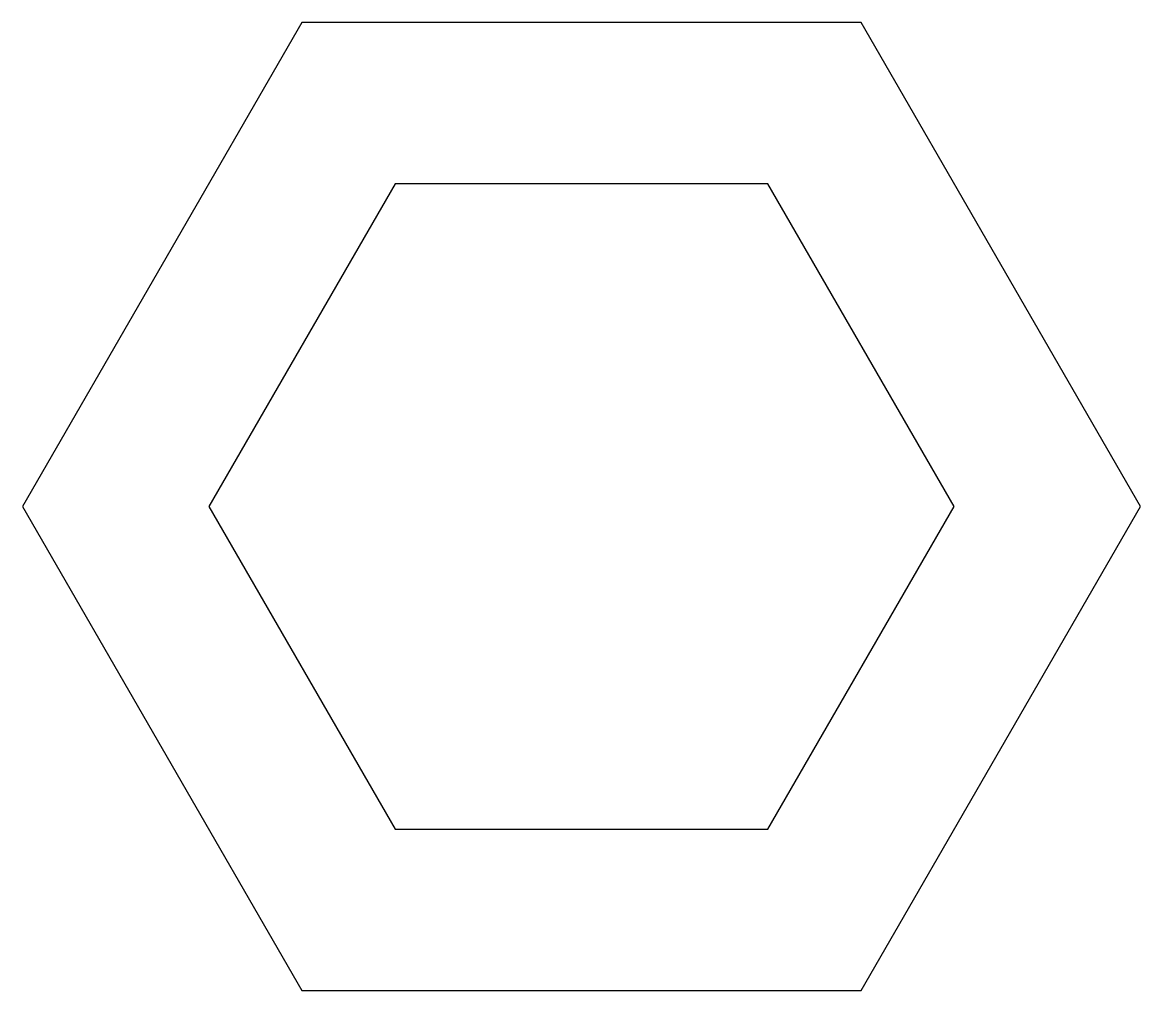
# Model space of a CAD drawing. Extents: x -1.5 to 1.5, y -1.3 to 1.3.
import ezdxf

# ---------------------------------------------------------------- set-up
doc = ezdxf.new("R2010")
doc.units = 0
doc.header["$LTSCALE"] = 0.01
doc.header["$MEASUREMENT"] = 0
doc.layers.get('0').update_dxf_attribs({"lineweight": 20})

msp = doc.modelspace()

# ---------------------------------------------------------------- linework, layer by layer
at = {"color": 0, "linetype": 'ByBlock', "lineweight": -2, "flags": 128}
for points in [[(-0.75, -1.299), (0.75, -1.299), (1.5, 0), (0.75, 1.299), (-0.75, 1.299), (-1.5, 0)], [(-0.5, -0.866), (0.5, -0.866), (1, 0), (0.5, 0.866), (-0.5, 0.866), (-1, 0)]]:
    msp.add_lwpolyline(points, close=True, dxfattribs=at)

doc.saveas('drawing.dxf')
